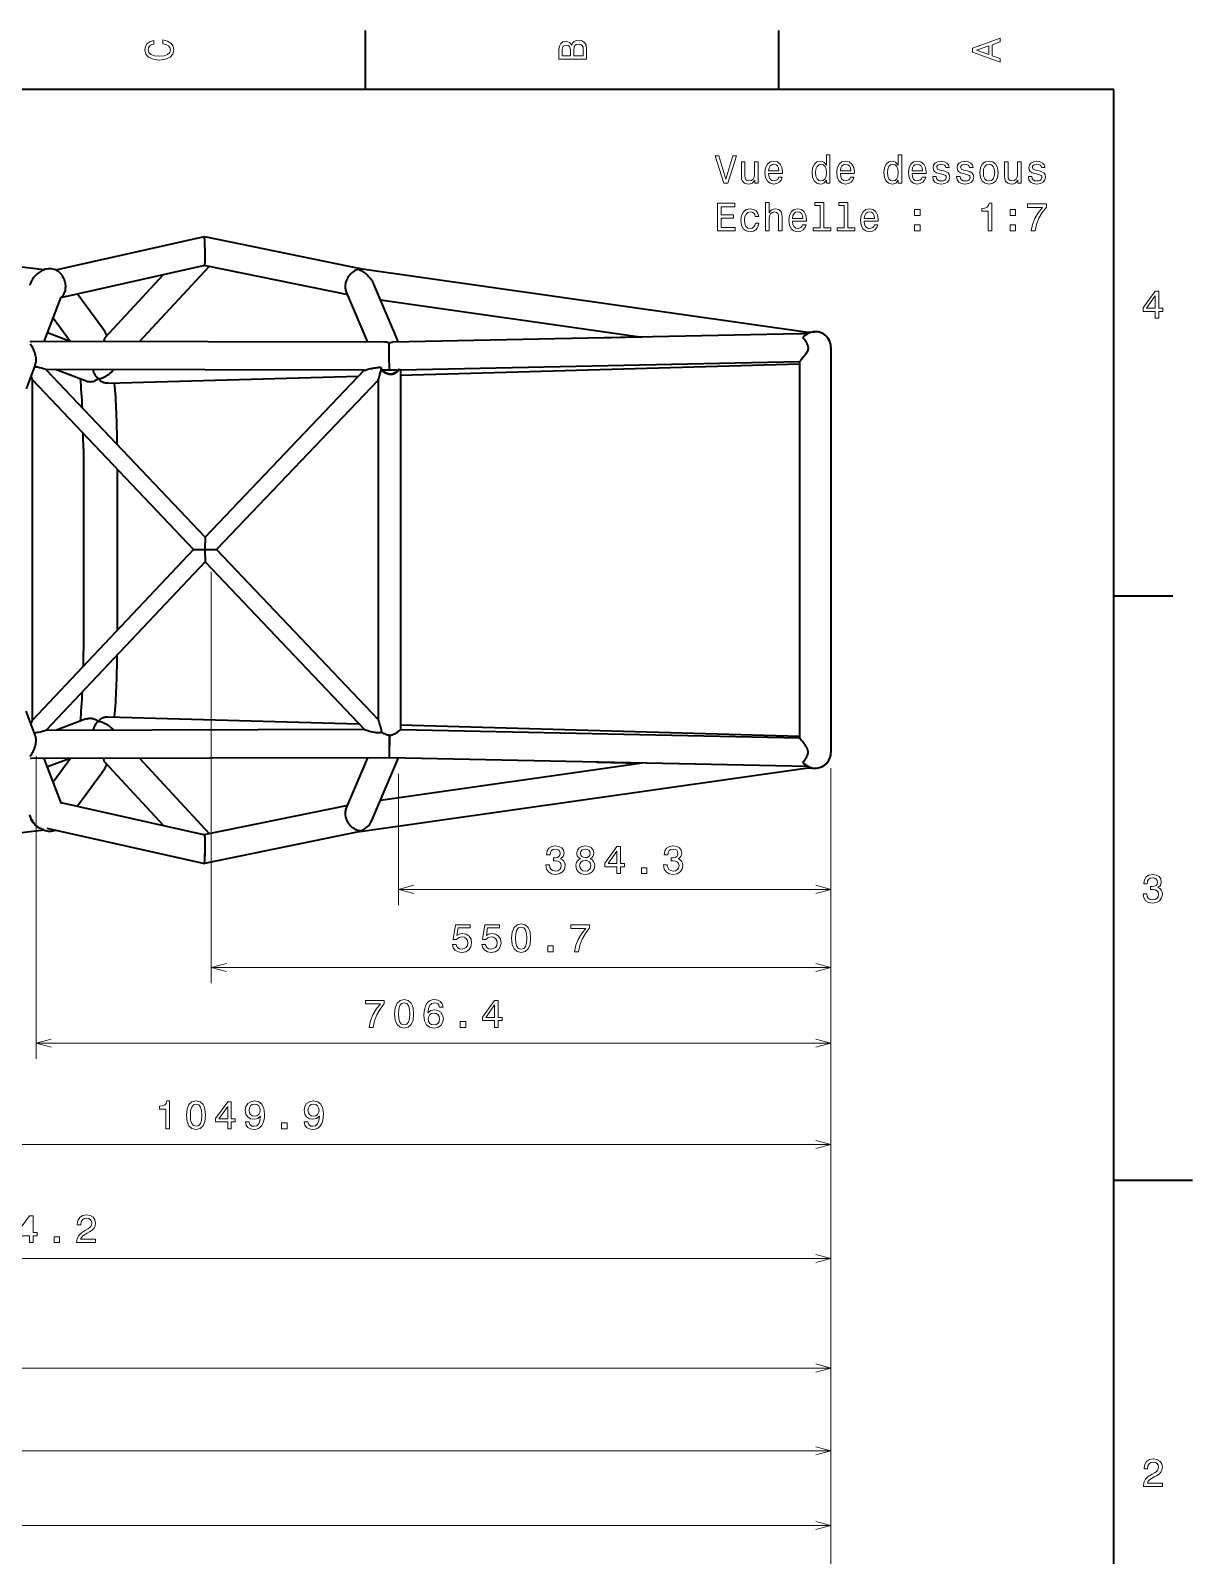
# Model space of a CAD drawing. Extents: x 0 to 420, y 0 to 297.
# Drawn here: x 272.5 to 420, y 100.8 to 294.5 of the extents above; entities that cross this region are included whole.
import ezdxf

# ---------------------------------------------------------------- set-up
doc = ezdxf.new("R2010")
doc.units = 0

msp = doc.modelspace()

# ---------------------------------------------------------------- linework, layer by layer
at = {"color": 7, "lineweight": 35, "ltscale": 0.1875}
for p, q in [((315, 287), (315, 294.5)), ((367.5, 287), (367.5, 294.5)), ((410, 222.7), (417.5, 222.7))]:
    msp.add_line(p, q, dxfattribs=at)
at = {"color": 7, "lineweight": 35}
for p, q in [((410, 287), (10, 287)), ((410, 10), (410, 287)), ((274.22, 264.12), (161.66, 277.44)), ((294.57, 268.35), (314.34, 264.28)), ((314.28, 264.29), (371.47, 256.13)), ((316.92, 260.31), (350.12, 255.57)), ((316.92, 260.31), (350.12, 255.57)), ((370.13, 255.98), (318.46, 254.92)), ((317.46, 254.91), (272.63, 255.02)), ((374.11, 254.24), (374.11, 202.81)), ((374.11, 254.24), (374.11, 202.81)), ((374.11, 254.24), (374.11, 202.81)), ((370.11, 252.41), (319.46, 251.36)), ((319.46, 250.74), (370.11, 252.18)), ((370.11, 252.41), (370.11, 204.63)), ((272.68, 250.17), (272.68, 206.88)), ((272.68, 250.17), (293.17, 228.58)), ((314.86, 251.34), (274.43, 251.44)), ((274.43, 251.44), (294.65, 230.13)), ((282.31, 249.69), (314.14, 250.59)), ((314.86, 251.34), (294.65, 230.13)), ((316.61, 250.07), (296.12, 228.58)), ((316.61, 250.07), (316.61, 206.98)), ((319.46, 251.36), (319.46, 205.68)), ((293.17, 228.58), (272.68, 206.88)), ((296.12, 228.58), (316.61, 206.98)), ((294.65, 227.02), (274.42, 205.6)), ((294.65, 227.02), (314.87, 205.7)), ((282.31, 207.35), (314.16, 206.45)), ((314.87, 205.7), (274.42, 205.6)), ((319.46, 206.3), (370.11, 204.86)), ((370.11, 204.63), (319.46, 205.68)), ((318, 202.14), (272.63, 202.02)), ((316.92, 196.74), (350.12, 201.47)), ((371.17, 201.04), (318.04, 202.13)), ((314.34, 192.76), (371.47, 200.91)), ((274.22, 192.92), (161.66, 179.6)), ((274.56, 193.21), (294.57, 188.69)), ((314.34, 192.76), (294.57, 188.69))]:
    msp.add_line(p, q, dxfattribs=at)
at = {"color": 7, "lineweight": 35, "ltscale": 0.473475}
msp.add_line((275.72, 264.09), (294.19, 268.26), dxfattribs=at)
at = {"color": 7, "lineweight": 35, "ltscale": 0.00962}
msp.add_line((294.19, 268.26), (294.57, 268.35), dxfattribs=at)
at = {"color": 7, "lineweight": 35, "ltscale": 2.44141e-05}
msp.add_line((294.57, 268.35), (294.57, 268.35), dxfattribs=at)
at = {"color": 7, "lineweight": 35, "ltscale": 0.458697}
msp.add_line((276.55, 260.62), (294.44, 264.66), dxfattribs=at)
at = {"color": 7, "lineweight": 35, "ltscale": 0.272533}
msp.add_line((281.96, 255.51), (289.37, 263.51), dxfattribs=at)
at = {"color": 7, "lineweight": 35, "ltscale": 0.326499}
msp.add_line((286.34, 254.98), (295.21, 264.57), dxfattribs=at)
at = {"color": 7, "lineweight": 35, "ltscale": 0.46023}
for p, q in [((294.72, 264.67), (312.76, 260.96)), ((312.76, 196.08), (294.72, 192.37))]:
    msp.add_line(p, q, dxfattribs=at)
at = {"color": 7, "lineweight": 35, "ltscale": 0.000558743}
msp.add_line((314.23, 264.27), (314.25, 264.26), dxfattribs=at)
msp.add_line((314.23, 264.27), (314.25, 264.26), dxfattribs=at)
at = {"color": 7, "lineweight": 35, "ltscale": 0.000450319}
msp.add_line((314.25, 264.26), (314.23, 264.27), dxfattribs=at)
at = {"color": 7, "lineweight": 35, "ltscale": 0.000585377}
msp.add_line((314.23, 264.27), (314.26, 264.27), dxfattribs=at)
at = {"color": 7, "lineweight": 35, "ltscale": 7.32144e-05}
msp.add_line((314.25, 264.26), (314.26, 264.27), dxfattribs=at)
at = {"color": 7, "lineweight": 35, "ltscale": 0.000112318}
msp.add_line((314.25, 264.26), (314.25, 264.26), dxfattribs=at)
at = {"color": 7, "lineweight": 35, "ltscale": 0.199911}
msp.add_line((319.21, 254.93), (316.07, 262.29), dxfattribs=at)
at = {"color": 7, "lineweight": 35, "ltscale": 0.150908}
msp.add_line((274.23, 255.01), (276.38, 260.65), dxfattribs=at)
at = {"color": 7, "lineweight": 35, "ltscale": 0.133693}
msp.add_line((278.47, 261.05), (281.63, 256.73), dxfattribs=at)
at = {"color": 7, "lineweight": 35, "ltscale": 0.178092}
msp.add_line((315.33, 254.91), (312.54, 261.47), dxfattribs=at)
at = {"color": 7, "lineweight": 35, "ltscale": 0.093375}
msp.add_line((275.38, 258.02), (277.58, 255.01), dxfattribs=at)
at = {"color": 7, "lineweight": 35, "ltscale": 0.077276}
msp.add_line((277.53, 255.01), (274.64, 256.09), dxfattribs=at)
at = {"color": 7, "lineweight": 35, "ltscale": 0.027073}
msp.add_line((370.96, 256.2), (372.04, 256.23), dxfattribs=at)
at = {"color": 7, "lineweight": 35, "ltscale": 0.042911}
msp.add_line((318.04, 253.12), (318.02, 254.84), dxfattribs=at)
msp.add_line((318.04, 253.12), (318.02, 254.84), dxfattribs=at)
at = {"color": 7, "lineweight": 35, "ltscale": 0.135933}
msp.add_line((344.43, 255.45), (349.86, 255.61), dxfattribs=at)
at = {"color": 7, "lineweight": 35, "ltscale": 0.000304414}
for p, q in [((374.11, 254.24), (374.11, 254.22)), ((374.11, 202.81), (374.11, 202.82))]:
    msp.add_line(p, q, dxfattribs=at)
at = {"color": 7, "lineweight": 35, "ltscale": 0.081463}
msp.add_line((273.09, 252.04), (271.93, 249), dxfattribs=at)
at = {"color": 7, "lineweight": 35, "ltscale": 0.044646}
msp.add_line((318.05, 251.34), (318.04, 253.12), dxfattribs=at)
msp.add_line((318.05, 251.34), (318.04, 253.12), dxfattribs=at)
at = {"color": 7, "lineweight": 35, "ltscale": 0.10409}
msp.add_line((279.55, 249.98), (275.65, 251.44), dxfattribs=at)
at = {"color": 7, "lineweight": 35, "ltscale": 0.00511}
msp.add_line((282.91, 251.27), (283.05, 251.42), dxfattribs=at)
at = {"color": 7, "lineweight": 35, "ltscale": 0.022043}
msp.add_line((318.05, 251.34), (317.17, 251.34), dxfattribs=at)
at = {"color": 7, "lineweight": 35, "ltscale": 0.026238}
msp.add_line((319.1, 251.36), (318.05, 251.34), dxfattribs=at)
at = {"color": 7, "lineweight": 35, "ltscale": 0.321429}
for p, q in [((279.21, 241.38), (279.21, 228.52)), ((279.21, 228.52), (279.21, 215.66))]:
    msp.add_line(p, q, dxfattribs=at)
at = {"color": 7, "lineweight": 35, "ltscale": 0.25636}
msp.add_line((283.49, 238.78), (283.49, 228.52), dxfattribs=at)
at = {"color": 7, "lineweight": 35, "ltscale": 0.036881}
msp.add_line((293.17, 228.58), (294.64, 228.58), dxfattribs=at)
at = {"color": 7, "lineweight": 35, "ltscale": 0.038872}
msp.add_line((294.65, 230.13), (294.64, 228.58), dxfattribs=at)
at = {"color": 7, "lineweight": 35, "ltscale": 0.036962}
msp.add_line((294.64, 228.58), (296.12, 228.58), dxfattribs=at)
at = {"color": 7, "lineweight": 35, "ltscale": 0.038967}
msp.add_line((294.64, 228.58), (294.65, 227.02), dxfattribs=at)
at = {"color": 7, "lineweight": 35, "ltscale": 0.254767}
msp.add_line((283.49, 228.52), (283.49, 218.33), dxfattribs=at)
at = {"color": 7, "lineweight": 13}
for p, q in [((295.44, 225.74), (295.44, 173.5)), ((273.2, 202.35), (273.2, 163.89)), ((374.11, 200.81), (374.11, 163.89)), ((374.11, 200.81), (374.11, 173.5)), ((374.11, 200.81), (374.11, 151.02)), ((374.11, 200.81), (374.11, 136.55)), ((374.11, 200.81), (374.11, 122.62)), ((374.11, 200.81), (374.11, 112.1)), ((374.11, 200.81), (374.11, 102.62)), ((374.11, 200.81), (374.11, 91.32)), ((374.11, 200.81), (374.11, 75.11)), ((374.11, 175.5), (295.44, 175.5)), ((374.11, 165.89), (273.2, 165.89)), ((374.11, 153.02), (224.13, 153.02)), ((374.11, 138.55), (166.37, 138.55)), ((374.11, 124.62), (145.49, 124.62)), ((374.11, 114.1), (129.25, 114.1)), ((374.11, 104.62), (98.78, 104.62))]:
    msp.add_line(p, q, dxfattribs=at)
at = {"color": 7, "lineweight": 35, "ltscale": 0.081465}
msp.add_line((273.09, 205), (271.93, 208.04), dxfattribs=at)
at = {"color": 7, "lineweight": 35, "ltscale": 0.104081}
msp.add_line((279.55, 207.06), (275.65, 205.6), dxfattribs=at)
at = {"color": 7, "lineweight": 35, "ltscale": 0.005106}
msp.add_line((283.05, 205.62), (282.91, 205.77), dxfattribs=at)
at = {"color": 7, "lineweight": 35, "ltscale": 0.000661876}
msp.add_line((317.04, 205.4), (317.05, 205.38), dxfattribs=at)
at = {"color": 7, "lineweight": 35, "ltscale": 2.1253e-05}
msp.add_line((273.09, 205), (273.09, 205), dxfattribs=at)
at = {"color": 7, "lineweight": 35, "ltscale": 0.06954}
msp.add_line((318.06, 204.99), (318, 202.21), dxfattribs=at)
at = {"color": 7, "lineweight": 35, "ltscale": 0.069577}
msp.add_line((318.03, 204.99), (318.04, 202.21), dxfattribs=at)
at = {"color": 7, "lineweight": 35, "ltscale": 0.000552398}
msp.add_line((318.04, 204.99), (318.06, 204.99), dxfattribs=at)
at = {"color": 7, "lineweight": 35, "ltscale": 0.150907}
msp.add_line((276.38, 196.39), (274.23, 202.03), dxfattribs=at)
at = {"color": 7, "lineweight": 35, "ltscale": 0.077285}
msp.add_line((277.53, 202.04), (274.64, 200.96), dxfattribs=at)
at = {"color": 7, "lineweight": 35, "ltscale": 0.093381}
msp.add_line((277.58, 202.04), (275.38, 199.02), dxfattribs=at)
at = {"color": 7, "lineweight": 35, "ltscale": 0.272532}
msp.add_line((289.37, 193.53), (281.96, 201.53), dxfattribs=at)
at = {"color": 7, "lineweight": 35, "ltscale": 0.326507}
msp.add_line((295.21, 192.47), (286.34, 202.06), dxfattribs=at)
at = {"color": 7, "lineweight": 35, "ltscale": 0.178105}
msp.add_line((312.54, 195.57), (315.33, 202.13), dxfattribs=at)
at = {"color": 7, "lineweight": 35, "ltscale": 0.215756}
msp.add_line((315.82, 194.17), (319.21, 202.11), dxfattribs=at)
at = {"color": 7, "lineweight": 35, "ltscale": 0.136971}
msp.add_line((344.39, 201.59), (349.86, 201.44), dxfattribs=at)
at = {"color": 7, "lineweight": 35, "ltscale": 0.133692}
msp.add_line((281.63, 200.31), (278.47, 195.99), dxfattribs=at)
at = {"color": 8, "lineweight": 13, "ltscale": 0.41723}
msp.add_line((319.21, 200.11), (319.21, 183.42), dxfattribs=at)
at = {"color": 7, "lineweight": 35, "ltscale": 0.027391}
msp.add_line((370.96, 200.84), (372.05, 200.81), dxfattribs=at)
at = {"color": 8, "lineweight": 13, "ltscale": 0.434616}
msp.add_line((374.11, 200.81), (374.11, 183.42), dxfattribs=at)
at = {"color": 7, "lineweight": 35, "ltscale": 0.463718}
msp.add_line((276.35, 196.47), (294.44, 192.38), dxfattribs=at)
at = {"color": 7, "lineweight": 35, "ltscale": 2.90017e-05}
msp.add_line((273.37, 193.36), (273.37, 193.36), dxfattribs=at)
at = {"color": 7, "lineweight": 35, "ltscale": 3.64079e-05}
msp.add_line((273.37, 193.36), (273.37, 193.36), dxfattribs=at)
at = {"color": 7, "lineweight": 35, "ltscale": 0.003909}
msp.add_line((314.23, 192.77), (314.39, 192.8), dxfattribs=at)
at = {"color": 8, "lineweight": 13}
msp.add_line((374.11, 185.42), (319.21, 185.42), dxfattribs=at)
at = {"color": 7, "lineweight": 35, "ltscale": 0.25}
msp.add_line((410, 148.5), (420, 148.5), dxfattribs=at)
at = {"color": 7, "lineweight": 13}
for points in [[(289.28, 292.82), (289.71, 292.72), (290.01, 292.55), (290.19, 292.32), (290.26, 292.05), (290.16, 291.72), (289.89, 291.46), (289.45, 291.29), (288.83, 291.23), (288.22, 291.29), (287.77, 291.46), (287.5, 291.71), (287.41, 292.05), (287.46, 292.29), (287.6, 292.49), (287.82, 292.66), (288.14, 292.77), (288.14, 293.25), (287.66, 293.09), (287.3, 292.83), (287.07, 292.47), (286.99, 292.05), (287.11, 291.51), (287.47, 291.1), (288.05, 290.84), (288.83, 290.75), (289.62, 290.84), (290.2, 291.1), (290.56, 291.51), (290.68, 292.05), (290.58, 292.51), (290.32, 292.89), (289.88, 293.16), (289.28, 293.3)], [(341.19, 292.63), (340.9, 292.98), (340.7, 293.07), (340.46, 293.1), (340.08, 293.04), (339.81, 292.84), (339.64, 292.52), (339.58, 292.08), (339.58, 290.84), (343.08, 290.84), (343.08, 292.15), (343.01, 292.62), (342.81, 292.97), (342.48, 293.19), (342.03, 293.26), (341.74, 293.22), (341.49, 293.09), (341.31, 292.9)], [(341.04, 291.98), (341.04, 291.3), (340, 291.3), (340, 292.03), (340.03, 292.3), (340.12, 292.49), (340.28, 292.61), (340.51, 292.65), (340.74, 292.6), (340.9, 292.48), (341.01, 292.27)], [(342.66, 292.1), (342.66, 291.3), (341.46, 291.3), (341.46, 292.05), (341.49, 292.37), (341.6, 292.6), (341.78, 292.73), (342.04, 292.78), (342.32, 292.73), (342.51, 292.61), (342.63, 292.39)], [(395.58, 290.47), (395.58, 290.93), (394.55, 291.3), (394.55, 292.7), (395.58, 293.06), (395.58, 293.54), (392.08, 292.26), (392.08, 291.74)], [(394.13, 291.46), (392.58, 292), (394.13, 292.54)], [(361.65, 278.6), (360.77, 275.62), (359.87, 278.6), (359.39, 278.6), (360.52, 275.09), (361.02, 275.09), (362.13, 278.6)], [(364.85, 277.8), (364.41, 277.8), (364.41, 276.24), (364.36, 275.87), (364.21, 275.61), (363.98, 275.45), (363.69, 275.4), (363.45, 275.44), (363.3, 275.56), (363.21, 275.77), (363.19, 276.06), (363.19, 277.8), (362.75, 277.8), (362.75, 276.02), (362.76, 275.66), (362.86, 275.37), (363.15, 275.09), (363.62, 275), (363.87, 275.03), (364.09, 275.12), (364.28, 275.28), (364.43, 275.51), (364.43, 275.09), (364.85, 275.09)], [(366.19, 276.32), (367.96, 276.32), (367.97, 276.53), (367.89, 277.11), (367.67, 277.54), (367.31, 277.8), (366.84, 277.9), (366.38, 277.8), (366.03, 277.51), (365.8, 277.05), (365.72, 276.45), (365.8, 275.83), (366.03, 275.38), (366.37, 275.09), (366.83, 275), (367.22, 275.06), (367.54, 275.23), (367.78, 275.51), (367.92, 275.87), (367.48, 275.87), (367.39, 275.67), (367.26, 275.52), (366.88, 275.4), (366.6, 275.45), (366.38, 275.63), (366.24, 275.91), (366.19, 276.3)], [(366.19, 276.69), (366.24, 277.04), (366.38, 277.3), (366.59, 277.45), (366.86, 277.51), (367.13, 277.45), (367.33, 277.3), (367.46, 277.04), (367.5, 276.69)], [(373.54, 275.51), (373.54, 275.09), (373.98, 275.09), (373.98, 278.71), (373.54, 278.71), (373.54, 277.39), (373.2, 277.77), (373, 277.86), (372.76, 277.9), (372.33, 277.8), (372, 277.51), (371.78, 277.06), (371.71, 276.45), (371.78, 275.84), (372, 275.38), (372.33, 275.09), (372.76, 275), (373, 275.03), (373.21, 275.12)], [(372.83, 277.5), (373.13, 277.43), (373.35, 277.23), (373.48, 276.9), (373.53, 276.45), (373.48, 275.99), (373.35, 275.66), (373.13, 275.46), (372.83, 275.4), (372.56, 275.46), (372.35, 275.66), (372.2, 276), (372.16, 276.45), (372.2, 276.9), (372.35, 277.23), (372.56, 277.43)], [(375.3, 276.32), (377.07, 276.32), (377.08, 276.53), (377, 277.11), (376.77, 277.54), (376.42, 277.8), (375.95, 277.9), (375.49, 277.8), (375.14, 277.51), (374.91, 277.05), (374.83, 276.45), (374.91, 275.83), (375.13, 275.38), (375.48, 275.09), (375.94, 275), (376.33, 275.06), (376.65, 275.23), (376.89, 275.51), (377.03, 275.87), (376.59, 275.87), (376.5, 275.67), (376.36, 275.52), (375.99, 275.4), (375.7, 275.45), (375.49, 275.63), (375.35, 275.91), (375.3, 276.3)], [(375.3, 276.69), (375.35, 277.04), (375.49, 277.3), (375.69, 277.45), (375.97, 277.51), (376.23, 277.45), (376.44, 277.3), (376.57, 277.04), (376.61, 276.69)], [(382.64, 275.51), (382.64, 275.09), (383.09, 275.09), (383.09, 278.71), (382.65, 278.71), (382.65, 277.39), (382.31, 277.77), (382.1, 277.86), (381.87, 277.9), (381.44, 277.8), (381.11, 277.51), (380.89, 277.06), (380.81, 276.45), (380.89, 275.84), (381.11, 275.38), (381.44, 275.09), (381.87, 275), (382.1, 275.03), (382.32, 275.12)], [(381.94, 277.5), (382.24, 277.43), (382.46, 277.23), (382.59, 276.9), (382.64, 276.45), (382.59, 275.99), (382.46, 275.66), (382.24, 275.46), (381.94, 275.4), (381.67, 275.46), (381.45, 275.66), (381.31, 276), (381.27, 276.45), (381.31, 276.9), (381.45, 277.23), (381.67, 277.43)], [(384.4, 276.32), (386.18, 276.32), (386.18, 276.53), (386.1, 277.11), (385.88, 277.54), (385.53, 277.8), (385.06, 277.9), (384.6, 277.8), (384.25, 277.51), (384.02, 277.05), (383.94, 276.45), (384.02, 275.83), (384.24, 275.38), (384.59, 275.09), (385.04, 275), (385.44, 275.06), (385.76, 275.23), (386, 275.51), (386.13, 275.87), (385.69, 275.87), (385.6, 275.67), (385.47, 275.52), (385.1, 275.4), (384.81, 275.45), (384.6, 275.63), (384.45, 275.91), (384.4, 276.3)], [(384.4, 276.69), (384.46, 277.04), (384.6, 277.3), (384.8, 277.45), (385.07, 277.51), (385.34, 277.45), (385.55, 277.3), (385.67, 277.04), (385.72, 276.69)], [(388.38, 276.67), (387.95, 276.77), (387.63, 276.89), (387.53, 277.13), (387.56, 277.29), (387.66, 277.41), (387.83, 277.49), (388.08, 277.52), (388.32, 277.49), (388.5, 277.4), (388.63, 277.26), (388.68, 277.08), (389.11, 277.08), (389.11, 277.09), (389.03, 277.42), (388.83, 277.67), (388.5, 277.84), (388.08, 277.9), (387.65, 277.84), (387.34, 277.67), (387.14, 277.42), (387.08, 277.11), (387.13, 276.81), (387.27, 276.6), (387.5, 276.44), (387.84, 276.34), (388.33, 276.22), (388.64, 276.09), (388.72, 275.99), (388.75, 275.84), (388.7, 275.65), (388.58, 275.51), (388.38, 275.42), (388.12, 275.39), (387.84, 275.42), (387.64, 275.53), (387.51, 275.7), (387.45, 275.94), (387.02, 275.94), (387.09, 275.53), (387.3, 275.24), (387.63, 275.06), (388.08, 275), (388.55, 275.06), (388.9, 275.24), (389.11, 275.52), (389.19, 275.89), (389.13, 276.21), (388.98, 276.42), (388.72, 276.57)], [(391.41, 276.67), (390.99, 276.77), (390.67, 276.89), (390.56, 277.13), (390.59, 277.29), (390.7, 277.41), (390.87, 277.49), (391.12, 277.52), (391.35, 277.49), (391.54, 277.4), (391.66, 277.26), (391.71, 277.08), (392.15, 277.08), (392.15, 277.09), (392.07, 277.42), (391.86, 277.67), (391.54, 277.84), (391.12, 277.9), (390.69, 277.84), (390.38, 277.67), (390.18, 277.42), (390.12, 277.11), (390.16, 276.81), (390.3, 276.6), (390.54, 276.44), (390.87, 276.34), (391.37, 276.22), (391.67, 276.09), (391.75, 275.99), (391.78, 275.84), (391.74, 275.65), (391.62, 275.51), (391.42, 275.42), (391.16, 275.39), (390.88, 275.42), (390.68, 275.53), (390.54, 275.7), (390.49, 275.94), (390.06, 275.94), (390.13, 275.53), (390.33, 275.24), (390.66, 275.06), (391.12, 275), (391.59, 275.06), (391.94, 275.24), (392.15, 275.52), (392.23, 275.89), (392.17, 276.21), (392.01, 276.42), (391.76, 276.57)], [(392.99, 276.44), (393.07, 275.83), (393.31, 275.38), (393.67, 275.09), (394.17, 275), (394.66, 275.09), (395.02, 275.37), (395.26, 275.82), (395.34, 276.44), (395.26, 277.06), (395.02, 277.52), (394.66, 277.8), (394.17, 277.9), (393.67, 277.8), (393.31, 277.51), (393.07, 277.06)], [(393.45, 276.45), (393.49, 276.9), (393.63, 277.23), (393.86, 277.43), (394.17, 277.5), (394.47, 277.43), (394.7, 277.24), (394.84, 276.9), (394.89, 276.45), (394.84, 275.99), (394.7, 275.66), (394.47, 275.46), (394.17, 275.39), (393.86, 275.46), (393.63, 275.66), (393.49, 275.99)], [(398.25, 277.8), (397.8, 277.8), (397.8, 276.24), (397.75, 275.87), (397.61, 275.61), (397.38, 275.45), (397.08, 275.4), (396.85, 275.44), (396.69, 275.56), (396.61, 275.77), (396.59, 276.06), (396.59, 277.8), (396.14, 277.8), (396.14, 276.02), (396.16, 275.66), (396.26, 275.37), (396.55, 275.09), (397.02, 275), (397.27, 275.03), (397.49, 275.12), (397.67, 275.28), (397.82, 275.51), (397.82, 275.09), (398.25, 275.09)], [(400.52, 276.67), (400.09, 276.77), (399.78, 276.89), (399.67, 277.13), (399.7, 277.29), (399.81, 277.41), (399.98, 277.49), (400.22, 277.52), (400.46, 277.49), (400.65, 277.4), (400.77, 277.26), (400.82, 277.08), (401.25, 277.08), (401.25, 277.09), (401.18, 277.42), (400.97, 277.67), (400.65, 277.84), (400.22, 277.9), (399.8, 277.84), (399.48, 277.67), (399.29, 277.42), (399.23, 277.11), (399.27, 276.81), (399.41, 276.6), (399.64, 276.44), (399.98, 276.34), (400.48, 276.22), (400.78, 276.09), (400.86, 275.99), (400.89, 275.84), (400.84, 275.65), (400.72, 275.51), (400.53, 275.42), (400.26, 275.39), (399.99, 275.42), (399.79, 275.53), (399.65, 275.7), (399.59, 275.94), (399.17, 275.94), (399.24, 275.53), (399.44, 275.24), (399.77, 275.06), (400.22, 275), (400.7, 275.06), (401.05, 275.24), (401.26, 275.52), (401.33, 275.89), (401.28, 276.21), (401.12, 276.42), (400.86, 276.57)], [(359.71, 269.05), (361.93, 269.05), (361.93, 269.47), (360.18, 269.47), (360.18, 270.65), (361.74, 270.65), (361.74, 271.07), (360.18, 271.07), (360.18, 272.12), (361.89, 272.12), (361.89, 272.55), (359.71, 272.55)], [(364.49, 270.86), (364.93, 270.86), (364.84, 271.26), (364.62, 271.58), (364.28, 271.77), (363.84, 271.85), (363.36, 271.75), (362.99, 271.47), (362.76, 271.01), (362.68, 270.39), (362.75, 269.78), (362.98, 269.33), (363.34, 269.05), (363.83, 268.95), (364.26, 269.03), (364.6, 269.24), (364.83, 269.57), (364.93, 270.01), (364.51, 270.01), (364.43, 269.73), (364.29, 269.52), (364.09, 269.39), (363.84, 269.35), (363.54, 269.41), (363.31, 269.62), (363.18, 269.94), (363.13, 270.41), (363.18, 270.86), (363.32, 271.19), (363.55, 271.39), (363.84, 271.46), (364.1, 271.42), (364.3, 271.3), (364.43, 271.11)], [(365.8, 269.05), (366.24, 269.05), (366.24, 270.61), (366.29, 270.97), (366.43, 271.23), (366.66, 271.39), (366.96, 271.45), (367.21, 271.4), (367.36, 271.27), (367.43, 271.04), (367.46, 270.74), (367.46, 269.05), (367.9, 269.05), (367.9, 270.83), (367.88, 271.18), (367.79, 271.48), (367.49, 271.75), (367.03, 271.85), (366.78, 271.81), (366.56, 271.72), (366.38, 271.57), (366.24, 271.36), (366.24, 272.67), (365.8, 272.67)], [(369.22, 270.27), (371, 270.27), (371, 270.48), (370.92, 271.06), (370.7, 271.49), (370.35, 271.75), (369.88, 271.85), (369.42, 271.75), (369.07, 271.47), (368.84, 271.01), (368.76, 270.4), (368.84, 269.78), (369.06, 269.33), (369.41, 269.05), (369.86, 268.95), (370.26, 269.02), (370.58, 269.19), (370.82, 269.46), (370.95, 269.82), (370.51, 269.82), (370.42, 269.62), (370.29, 269.47), (369.92, 269.35), (369.63, 269.4), (369.42, 269.58), (369.27, 269.87), (369.22, 270.26)], [(369.22, 270.64), (369.28, 270.99), (369.42, 271.25), (369.62, 271.41), (369.89, 271.46), (370.16, 271.41), (370.37, 271.25), (370.49, 270.99), (370.54, 270.64)], [(372.75, 272.29), (372.75, 269.42), (371.84, 269.42), (371.84, 269.05), (374.11, 269.05), (374.11, 269.42), (373.2, 269.42), (373.2, 272.67), (372.06, 272.67), (372.06, 272.29)], [(375.79, 272.29), (375.79, 269.42), (374.88, 269.42), (374.88, 269.05), (377.14, 269.05), (377.14, 269.42), (376.23, 269.42), (376.23, 272.67), (375.09, 272.67), (375.09, 272.29)], [(378.33, 270.27), (380.11, 270.27), (380.11, 270.48), (380.03, 271.06), (379.81, 271.49), (379.46, 271.75), (378.99, 271.85), (378.53, 271.75), (378.18, 271.47), (377.95, 271.01), (377.87, 270.4), (377.94, 269.78), (378.17, 269.33), (378.52, 269.05), (378.97, 268.95), (379.37, 269.02), (379.69, 269.19), (379.93, 269.46), (380.06, 269.82), (379.62, 269.82), (379.53, 269.62), (379.4, 269.47), (379.03, 269.35), (378.74, 269.4), (378.52, 269.58), (378.38, 269.87), (378.33, 270.26)], [(378.33, 270.64), (378.39, 270.99), (378.52, 271.25), (378.73, 271.41), (379, 271.46), (379.27, 271.41), (379.48, 271.25), (379.6, 270.99), (379.65, 270.64)], [(384.71, 271), (385.41, 271), (385.41, 271.75), (384.71, 271.75)], [(394.08, 269.05), (394.54, 269.05), (394.54, 272.57), (394.19, 272.57), (394.1, 272.26), (393.92, 272.06), (393.64, 271.94), (393.26, 271.9), (393.26, 271.54), (394.08, 271.54)], [(396.86, 271), (397.55, 271), (397.55, 271.75), (396.86, 271.75)], [(399.54, 269.05), (400.05, 269.05), (400.21, 269.88), (400.51, 270.65), (400.92, 271.38), (401.46, 272.05), (401.46, 272.47), (399.06, 272.47), (399.06, 272.01), (400.98, 272.01), (400.42, 271.33), (400, 270.62), (399.71, 269.86)], [(384.71, 269.05), (385.41, 269.05), (385.41, 269.8), (384.71, 269.8)], [(396.86, 269.05), (397.55, 269.05), (397.55, 269.8), (396.86, 269.8)], [(415.28, 257.97), (415.73, 257.97), (415.73, 258.83), (416.23, 258.83), (416.23, 259.24), (415.73, 259.24), (415.73, 261.39), (415.27, 261.39), (413.74, 259.28), (413.74, 258.83), (415.28, 258.83)], [(414.16, 259.24), (415.28, 260.81), (415.28, 259.24)], [(413.73, 184.87), (413.73, 184.83), (413.81, 184.35), (414.05, 183.98), (414.42, 183.75), (414.91, 183.67), (415.44, 183.75), (415.83, 183.97), (416.08, 184.33), (416.18, 184.78), (416.13, 185.08), (416.02, 185.32), (415.84, 185.51), (415.6, 185.64), (415.93, 185.92), (416.04, 186.35), (415.97, 186.74), (415.75, 187.04), (415.4, 187.23), (414.91, 187.29), (414.46, 187.21), (414.11, 186.99), (413.89, 186.64), (413.81, 186.17), (413.81, 186.13), (414.26, 186.13), (414.3, 186.45), (414.43, 186.69), (414.64, 186.83), (414.94, 186.88), (415.2, 186.84), (415.39, 186.73), (415.51, 186.56), (415.55, 186.33), (415.51, 186.08), (415.39, 185.92), (415.18, 185.81), (414.89, 185.78), (414.69, 185.79), (414.69, 185.39), (414.94, 185.4), (415.26, 185.36), (415.49, 185.23), (415.64, 185.04), (415.69, 184.78), (415.63, 184.49), (415.48, 184.27), (415.25, 184.13), (414.94, 184.09), (414.63, 184.14), (414.39, 184.29), (414.25, 184.53), (414.19, 184.87)], [(326.05, 178.41), (326.16, 178), (326.41, 177.68), (326.77, 177.47), (327.24, 177.4), (327.75, 177.49), (328.14, 177.74), (328.4, 178.13), (328.49, 178.63), (328.41, 179.1), (328.16, 179.47), (327.79, 179.71), (327.3, 179.79), (326.92, 179.73), (326.63, 179.57), (326.77, 180.51), (328.3, 180.51), (328.3, 180.92), (326.43, 180.92), (326.15, 179.07), (326.56, 179.07), (326.85, 179.3), (327.22, 179.39), (327.54, 179.34), (327.79, 179.17), (327.95, 178.93), (328, 178.61), (327.95, 178.29), (327.79, 178.04), (327.54, 177.89), (327.22, 177.83), (326.95, 177.87), (326.75, 177.98), (326.6, 178.16), (326.52, 178.41)], [(329.79, 178.41), (329.9, 178), (330.15, 177.68), (330.51, 177.47), (330.97, 177.4), (331.48, 177.49), (331.88, 177.74), (332.13, 178.13), (332.23, 178.63), (332.14, 179.1), (331.9, 179.47), (331.52, 179.71), (331.03, 179.79), (330.65, 179.73), (330.36, 179.57), (330.5, 180.51), (332.04, 180.51), (332.04, 180.92), (330.17, 180.92), (329.89, 179.07), (330.29, 179.07), (330.58, 179.3), (330.96, 179.39), (331.28, 179.34), (331.53, 179.17), (331.68, 178.93), (331.74, 178.61), (331.68, 178.29), (331.52, 178.04), (331.28, 177.89), (330.96, 177.83), (330.69, 177.87), (330.48, 177.98), (330.33, 178.16), (330.26, 178.41)], [(333.56, 179.21), (333.63, 178.42), (333.87, 177.85), (334.25, 177.51), (334.77, 177.4), (335.29, 177.51), (335.67, 177.85), (335.9, 178.42), (335.98, 179.21), (335.9, 180), (335.81, 180.31), (335.67, 180.57), (335.29, 180.91), (334.77, 181.02), (334.25, 180.91), (333.87, 180.56), (333.63, 180)], [(334.04, 179.21), (334.08, 179.82), (334.21, 180.26), (334.44, 180.52), (334.77, 180.61), (335.11, 180.52), (335.33, 180.26), (335.46, 179.82), (335.5, 179.21), (335.46, 178.59), (335.33, 178.15), (335.11, 177.9), (334.77, 177.81), (334.44, 177.9), (334.21, 178.15), (334.08, 178.59)], [(341.55, 177.5), (342.05, 177.5), (342.22, 178.33), (342.51, 179.11), (342.93, 179.83), (343.47, 180.51), (343.47, 180.92), (341.07, 180.92), (341.07, 180.46), (342.98, 180.46), (342.43, 179.78), (342.01, 179.07), (341.72, 178.32)], [(338.16, 177.5), (338.86, 177.5), (338.86, 178.25), (338.16, 178.25)], [(315.48, 167.89), (315.99, 167.89), (316.16, 168.73), (316.45, 169.5), (316.86, 170.22), (317.4, 170.9), (317.4, 171.32), (315, 171.32), (315, 170.86), (316.92, 170.86), (316.37, 170.18), (315.95, 169.47), (315.65, 168.71)], [(318.7, 169.6), (318.78, 168.81), (319.02, 168.25), (319.4, 167.9), (319.92, 167.79), (320.44, 167.9), (320.82, 168.25), (321.05, 168.81), (321.13, 169.6), (321.05, 170.39), (320.95, 170.7), (320.82, 170.96), (320.44, 171.3), (319.92, 171.42), (319.4, 171.3), (319.02, 170.95), (318.78, 170.39)], [(319.19, 169.6), (319.23, 170.21), (319.36, 170.65), (319.58, 170.91), (319.92, 171), (320.25, 170.91), (320.48, 170.65), (320.61, 170.21), (320.65, 169.6), (320.61, 168.99), (320.48, 168.55), (320.25, 168.29), (319.92, 168.21), (319.58, 168.29), (319.36, 168.55), (319.23, 168.99)], [(324.87, 170.45), (324.77, 170.86), (324.55, 171.16), (324.21, 171.35), (323.76, 171.42), (323.46, 171.38), (323.21, 171.29), (322.98, 171.13), (322.79, 170.91), (322.64, 170.63), (322.53, 170.29), (322.46, 169.9), (322.44, 169.45), (322.52, 168.73), (322.76, 168.21), (323.16, 167.9), (323.71, 167.79), (324.2, 167.88), (324.57, 168.12), (324.81, 168.49), (324.9, 168.97), (324.81, 169.45), (324.58, 169.82), (324.22, 170.05), (323.78, 170.13), (323.3, 170.03), (322.94, 169.74), (323.02, 170.29), (323.18, 170.69), (323.42, 170.93), (323.77, 171.01), (324.02, 170.97), (324.21, 170.86), (324.34, 170.69), (324.4, 170.45)], [(331.41, 167.89), (331.86, 167.89), (331.86, 168.76), (332.36, 168.76), (332.36, 169.16), (331.86, 169.16), (331.86, 171.32), (331.4, 171.32), (329.87, 169.2), (329.87, 168.76), (331.41, 168.76)], [(330.29, 169.16), (331.41, 170.73), (331.41, 169.16)], [(324.41, 168.96), (324.35, 168.65), (324.21, 168.4), (323.98, 168.24), (323.7, 168.19), (323.4, 168.24), (323.18, 168.4), (323.03, 168.64), (322.99, 168.96), (323.04, 169.27), (323.18, 169.51), (323.41, 169.66), (323.72, 169.71), (323.99, 169.66), (324.21, 169.51), (324.35, 169.28)], [(327.04, 167.89), (327.74, 167.89), (327.74, 168.65), (327.04, 168.65)], [(289.69, 155.02), (290.15, 155.02), (290.15, 158.54), (289.8, 158.54), (289.71, 158.23), (289.53, 158.03), (289.25, 157.91), (288.87, 157.86), (288.87, 157.51), (289.69, 157.51)], [(292.3, 156.73), (292.37, 155.93), (292.61, 155.37), (292.99, 155.03), (293.51, 154.91), (294.03, 155.03), (294.41, 155.37), (294.64, 155.93), (294.72, 156.73), (294.64, 157.51), (294.55, 157.82), (294.41, 158.08), (294.03, 158.42), (293.51, 158.54), (292.99, 158.42), (292.61, 158.08), (292.37, 157.51)], [(292.78, 156.73), (292.82, 157.34), (292.95, 157.77), (293.18, 158.03), (293.51, 158.12), (293.85, 158.03), (294.07, 157.77), (294.2, 157.34), (294.24, 156.73), (294.2, 156.11), (294.07, 155.67), (293.85, 155.41), (293.51, 155.33), (293.18, 155.41), (292.95, 155.67), (292.82, 156.11)], [(297.53, 155.02), (297.98, 155.02), (297.98, 155.88), (298.48, 155.88), (298.48, 156.29), (297.98, 156.29), (297.98, 158.44), (297.52, 158.44), (295.99, 156.33), (295.99, 155.88), (297.53, 155.88)], [(296.41, 156.29), (297.53, 157.85), (297.53, 156.29)], [(299.78, 155.88), (299.85, 155.48), (300.07, 155.18), (300.41, 154.99), (300.87, 154.91), (301.16, 154.95), (301.43, 155.04), (301.66, 155.2), (301.85, 155.42), (302, 155.7), (302.11, 156.04), (302.18, 156.43), (302.2, 156.89), (302.12, 157.6), (301.87, 158.12), (301.48, 158.43), (300.94, 158.54), (300.44, 158.45), (300.07, 158.21), (299.83, 157.83), (299.75, 157.37), (299.83, 156.88), (300.06, 156.51), (300.42, 156.28), (300.87, 156.21), (301.34, 156.3), (301.7, 156.59), (301.62, 156.03), (301.46, 155.64), (301.21, 155.4), (300.87, 155.32), (300.61, 155.36), (300.42, 155.47), (300.29, 155.65), (300.24, 155.88)], [(300.23, 157.37), (300.29, 157.68), (300.43, 157.93), (300.65, 158.09), (300.94, 158.14), (301.23, 158.09), (301.46, 157.93), (301.6, 157.69), (301.66, 157.38), (301.6, 157.06), (301.46, 156.82), (301.23, 156.67), (300.92, 156.62), (300.64, 156.67), (300.43, 156.82), (300.29, 157.05)], [(307.25, 155.88), (307.32, 155.48), (307.54, 155.18), (307.88, 154.99), (308.34, 154.91), (308.63, 154.95), (308.9, 155.04), (309.13, 155.2), (309.32, 155.42), (309.47, 155.7), (309.58, 156.04), (309.65, 156.43), (309.67, 156.89), (309.59, 157.6), (309.34, 158.12), (308.95, 158.43), (308.41, 158.54), (307.91, 158.45), (307.54, 158.21), (307.3, 157.83), (307.22, 157.37), (307.3, 156.88), (307.54, 156.51), (307.89, 156.28), (308.34, 156.21), (308.81, 156.3), (309.17, 156.59), (309.09, 156.03), (308.93, 155.64), (308.68, 155.4), (308.34, 155.32), (308.08, 155.36), (307.89, 155.47), (307.76, 155.65), (307.71, 155.88)], [(307.71, 157.37), (307.76, 157.68), (307.9, 157.93), (308.12, 158.09), (308.41, 158.14), (308.71, 158.09), (308.93, 157.93), (309.07, 157.69), (309.13, 157.38), (309.07, 157.06), (308.93, 156.82), (308.7, 156.67), (308.39, 156.62), (308.12, 156.67), (307.9, 156.82), (307.76, 157.05)], [(304.37, 155.02), (305.07, 155.02), (305.07, 155.77), (304.37, 155.77)], [(272.38, 140.55), (272.84, 140.55), (272.84, 141.41), (273.34, 141.41), (273.34, 141.82), (272.84, 141.82), (272.84, 143.97), (272.38, 143.97), (270.85, 141.86), (270.85, 141.41), (272.38, 141.41)], [(278.35, 140.55), (280.75, 140.55), (280.75, 140.98), (278.85, 140.98), (278.96, 141.22), (279.14, 141.41), (279.7, 141.77), (280, 141.92), (280.33, 142.14), (280.57, 142.39), (280.7, 142.69), (280.75, 143.03), (280.67, 143.45), (280.43, 143.78), (280.07, 144), (279.6, 144.07), (279.11, 143.99), (278.75, 143.75), (278.51, 143.37), (278.43, 142.87), (278.43, 142.8), (278.89, 142.8), (278.89, 142.84), (278.93, 143.18), (279.07, 143.44), (279.29, 143.6), (279.57, 143.65), (279.87, 143.6), (280.08, 143.48), (280.22, 143.28), (280.27, 143.03), (280.24, 142.8), (280.14, 142.6), (279.98, 142.43), (279.76, 142.28), (279.46, 142.12), (278.97, 141.81), (278.62, 141.47), (278.41, 141.07), (278.35, 140.56)], [(275.49, 140.55), (276.19, 140.55), (276.19, 141.3), (275.49, 141.3)], [(413.77, 109.57), (416.18, 109.57), (416.18, 110), (414.27, 110), (414.38, 110.24), (414.56, 110.43), (415.12, 110.79), (415.42, 110.94), (415.75, 111.16), (415.99, 111.41), (416.12, 111.71), (416.18, 112.05), (416.09, 112.47), (415.85, 112.8), (415.49, 113.02), (415.02, 113.09), (414.54, 113.01), (414.17, 112.77), (413.93, 112.39), (413.85, 111.89), (413.85, 111.82), (414.31, 111.82), (414.31, 111.86), (414.35, 112.2), (414.49, 112.46), (414.71, 112.62), (414.99, 112.67), (415.29, 112.62), (415.5, 112.5), (415.65, 112.3), (415.7, 112.05), (415.66, 111.82), (415.56, 111.62), (415.4, 111.45), (415.18, 111.3), (414.88, 111.14), (414.39, 110.83), (414.04, 110.49), (413.84, 110.09), (413.77, 109.58)]]:
    msp.add_lwpolyline(points, close=True, dxfattribs=at)
at = {"color": 7, "lineweight": 35}
for points in [[(274.22, 264.12), (274.23, 264.12), (274.23, 264.12), (274.23, 264.12), (274.23, 264.11), (274.23, 264.11), (274.23, 264.11), (274.21, 264.1), (274.18, 264.08), (274.1, 264.05), (274.01, 264.01), (273.85, 263.93), (273.73, 263.86), (273.6, 263.78), (273.47, 263.7), (273.34, 263.59), (273.21, 263.48), (273.08, 263.36), (273.02, 263.29), (272.96, 263.23), (272.89, 263.13), (272.81, 263.04), (272.74, 262.93), (272.69, 262.85), (272.65, 262.77)], [(275.72, 264.09), (275.72, 264.09), (275.72, 264.09), (275.72, 264.09), (275.72, 264.09), (275.72, 264.09), (275.77, 264.06), (275.87, 264), (275.94, 263.96), (276.03, 263.89), (276.12, 263.81), (276.21, 263.72), (276.27, 263.66), (276.32, 263.6), (276.39, 263.52), (276.46, 263.42), (276.53, 263.33), (276.61, 263.19), (276.68, 263.04), (276.75, 262.89), (276.78, 262.81), (276.81, 262.72), (276.85, 262.57), (276.88, 262.42), (276.9, 262.27), (276.92, 262.11), (276.92, 261.96), (276.91, 261.8), (276.89, 261.64), (276.87, 261.49), (276.83, 261.35), (276.79, 261.22), (276.74, 261.1), (276.69, 260.99), (276.64, 260.88), (276.58, 260.78), (276.54, 260.7), (276.53, 260.66), (276.52, 260.65), (276.52, 260.63), (276.52, 260.62), (276.52, 260.62), (276.53, 260.61), (276.55, 260.62)], [(314.14, 264.17), (314.25, 264.12), (314.39, 264.04), (314.45, 264.01), (314.6, 263.92), (314.76, 263.82), (314.91, 263.71), (315.05, 263.59), (315.16, 263.5), (315.26, 263.41), (315.4, 263.27), (315.53, 263.13), (315.6, 263.05), (315.67, 262.96), (315.73, 262.89), (315.78, 262.81), (315.86, 262.69), (315.94, 262.56), (316, 262.43), (316.07, 262.29)], [(272.65, 262.77), (272.56, 262.6), (272.48, 262.43), (272.39, 262.21), (272.38, 262.18)], [(281.63, 256.73), (281.71, 256.61), (281.79, 256.49), (281.88, 256.33), (281.96, 256.18), (282.03, 256.02), (282.1, 255.86), (282.15, 255.72)], [(272.47, 254.97), (272.5, 254.99), (272.52, 255), (272.54, 255), (272.58, 255.01), (272.63, 255.02)], [(273.14, 253.23), (273.12, 253.32), (273.1, 253.42), (273.07, 253.51), (273.04, 253.61), (272.97, 253.79), (272.92, 253.9), (272.87, 254.01), (272.8, 254.15), (272.73, 254.28), (272.63, 254.45), (272.54, 254.61), (272.5, 254.69), (272.49, 254.72)], [(281.96, 255.51), (281.95, 255.49), (281.93, 255.46), (281.91, 255.43), (281.89, 255.38), (281.86, 255.3), (281.82, 255.2), (281.75, 255)], [(318, 254.83), (318.07, 254.85), (318.19, 254.88), (318.3, 254.9), (318.38, 254.91), (318.46, 254.92)], [(371.21, 254.22), (371.21, 254.14), (371.2, 254.06), (371.18, 253.98), (371.16, 253.92), (371.15, 253.87), (371.11, 253.78), (371.07, 253.69), (371.01, 253.57), (370.94, 253.46), (370.87, 253.35), (370.8, 253.25), (370.72, 253.14), (370.64, 253.04), (370.54, 252.91), (370.34, 252.68), (370.24, 252.55), (370.11, 252.41)], [(371.21, 254.22), (371.21, 254.27), (371.2, 254.32), (371.2, 254.37), (371.19, 254.43), (371.16, 254.53), (371.13, 254.6), (371.1, 254.66), (371.07, 254.74), (371.03, 254.81), (370.98, 254.89), (370.93, 254.98), (370.82, 255.13), (370.71, 255.28), (370.55, 255.48)], [(273.09, 252.04), (273.13, 252.16), (273.16, 252.29), (273.19, 252.43), (273.2, 252.57), (273.2, 252.71), (273.2, 252.8), (273.19, 252.88), (273.19, 252.97), (273.17, 253.06), (273.14, 253.23)], [(274.43, 251.44), (274.29, 251.48), (274.03, 251.56), (273.88, 251.6), (273.62, 251.67), (273.49, 251.69), (273.36, 251.72), (273.17, 251.75), (272.99, 251.78)], [(279.55, 249.98), (279.64, 249.95), (279.74, 249.93), (279.84, 249.91), (279.94, 249.9), (280.01, 249.9), (280.07, 249.89), (280.21, 249.9), (280.32, 249.91), (280.43, 249.94), (280.54, 249.96), (280.65, 250)], [(281.1, 250.31), (281.04, 250.35), (280.98, 250.39), (280.92, 250.44), (280.88, 250.48), (280.85, 250.52), (280.8, 250.58), (280.76, 250.64), (280.72, 250.7), (280.68, 250.77), (280.61, 250.91), (280.57, 250.99), (280.54, 251.08), (280.47, 251.26)], [(281.1, 250.31), (281.08, 250.27), (281.05, 250.24), (280.98, 250.18), (280.9, 250.13), (280.82, 250.08), (280.74, 250.04), (280.65, 250)], [(281.23, 250.29), (281.36, 250.32), (281.49, 250.36), (281.61, 250.4), (281.7, 250.43), (281.79, 250.47), (281.88, 250.51), (281.96, 250.56), (282.13, 250.65), (282.3, 250.76), (282.46, 250.87), (282.54, 250.93), (282.62, 251), (282.69, 251.06), (282.76, 251.13), (282.84, 251.2), (282.91, 251.27)], [(282.31, 249.69), (282.21, 249.69), (282.11, 249.7), (282, 249.71), (281.9, 249.73), (281.81, 249.76), (281.72, 249.79), (281.63, 249.83), (281.55, 249.87), (281.47, 249.91), (281.39, 249.97), (281.36, 250), (281.33, 250.03), (281.3, 250.06), (281.28, 250.1), (281.25, 250.14), (281.24, 250.19), (281.23, 250.24), (281.23, 250.29)], [(314.86, 251.34), (315, 251.38), (315.31, 251.47), (315.48, 251.52), (315.64, 251.56), (315.81, 251.59), (315.96, 251.62), (316.11, 251.65), (316.3, 251.67), (316.49, 251.69), (316.58, 251.69), (316.68, 251.7)], [(316.61, 250.07), (316.69, 250.32), (316.79, 250.65), (316.87, 250.92), (316.95, 251.21), (317, 251.43), (317.03, 251.55), (317.05, 251.67)], [(317, 251.44), (317.06, 251.38), (317.12, 251.32), (317.19, 251.26), (317.25, 251.21), (317.34, 251.14), (317.44, 251.07), (317.55, 251.01), (317.66, 250.96), (317.78, 250.91), (317.84, 250.89), (317.9, 250.88), (317.97, 250.86), (318.04, 250.85)], [(317.05, 251.46), (317.1, 251.4), (317.16, 251.35), (317.21, 251.3), (317.27, 251.25), (317.36, 251.18), (317.46, 251.12), (317.56, 251.06), (317.67, 251.01), (317.78, 250.97), (317.84, 250.95), (317.9, 250.93), (317.97, 250.92), (318.04, 250.91)], [(318.04, 250.85), (318.15, 250.84), (318.27, 250.84), (318.38, 250.85), (318.46, 250.86), (318.54, 250.88), (318.62, 250.91), (318.67, 250.93), (318.73, 250.95), (318.78, 250.98), (318.83, 251.01), (318.93, 251.07), (319.01, 251.13), (319.09, 251.21), (319.16, 251.28), (319.2, 251.33), (319.24, 251.38), (319.31, 251.48)], [(318.04, 250.91), (318.14, 250.9), (318.24, 250.9), (318.34, 250.91), (318.45, 250.93), (318.55, 250.96), (318.65, 251), (318.74, 251.04), (318.81, 251.08), (318.88, 251.13), (318.94, 251.18), (318.98, 251.22), (319.02, 251.26), (319.09, 251.34), (319.15, 251.43)], [(281.23, 206.75), (281.23, 206.8), (281.23, 206.84), (281.25, 206.89), (281.26, 206.92), (281.28, 206.95), (281.3, 206.98), (281.33, 207.01), (281.38, 207.06), (281.42, 207.09), (281.46, 207.12), (281.54, 207.17), (281.62, 207.21), (281.71, 207.25), (281.8, 207.28), (281.89, 207.3), (281.99, 207.33), (282.1, 207.34), (282.21, 207.35), (282.31, 207.35)], [(274.42, 205.6), (274.02, 205.48), (273.87, 205.44), (273.7, 205.4), (273.52, 205.36), (273.35, 205.32), (273.17, 205.29), (272.99, 205.26)], [(279.55, 207.06), (279.64, 207.09), (279.74, 207.11), (279.84, 207.13), (279.94, 207.14), (280.01, 207.15), (280.07, 207.15), (280.21, 207.14), (280.32, 207.13), (280.43, 207.11), (280.54, 207.08), (280.65, 207.04)], [(281.1, 206.74), (281.04, 206.7), (280.98, 206.65), (280.92, 206.6), (280.88, 206.56), (280.85, 206.52), (280.8, 206.46), (280.76, 206.41), (280.72, 206.34), (280.68, 206.27), (280.61, 206.13), (280.57, 206.05), (280.54, 205.96), (280.47, 205.78)], [(280.65, 207.04), (280.76, 207), (280.86, 206.94), (280.9, 206.91), (280.95, 206.88), (281.01, 206.84), (281.06, 206.79), (281.1, 206.74)], [(281.23, 206.75), (281.36, 206.72), (281.49, 206.68), (281.61, 206.64), (281.7, 206.61), (281.79, 206.57), (281.88, 206.53), (281.96, 206.48), (282.13, 206.39), (282.3, 206.29), (282.46, 206.17), (282.54, 206.11), (282.62, 206.05), (282.69, 205.98), (282.76, 205.92), (282.84, 205.85), (282.91, 205.77)], [(314.87, 205.7), (315.01, 205.66), (315.3, 205.58), (315.49, 205.52), (315.69, 205.48), (315.91, 205.43), (316.12, 205.39), (316.24, 205.38), (316.35, 205.36), (316.46, 205.35), (316.58, 205.35), (316.68, 205.35)], [(316.61, 206.98), (316.69, 206.73), (316.79, 206.4), (316.85, 206.23), (316.9, 206.04), (316.95, 205.85), (316.99, 205.66), (317.02, 205.53), (317.04, 205.4)], [(318.04, 204.99), (317.98, 205), (317.92, 205), (317.86, 205.01), (317.8, 205.02), (317.69, 205.05), (317.61, 205.08), (317.54, 205.11), (317.46, 205.15), (317.38, 205.19), (317.26, 205.26), (317.15, 205.33), (317.04, 205.4)], [(318.06, 204.99), (318.14, 205), (318.23, 205.01), (318.31, 205.02), (318.37, 205.04), (318.44, 205.06), (318.5, 205.08), (318.57, 205.11), (318.7, 205.17), (318.82, 205.23), (318.9, 205.28), (318.99, 205.34), (319.09, 205.4), (319.26, 205.52), (319.46, 205.68)], [(272.47, 202.28), (272.49, 202.33), (272.55, 202.43), (272.58, 202.49), (272.65, 202.62), (272.76, 202.82), (272.82, 202.94), (272.88, 203.06), (272.94, 203.18), (272.99, 203.3), (273.03, 203.43), (273.08, 203.56), (273.12, 203.72), (273.16, 203.89), (273.18, 204.06), (273.19, 204.15), (273.2, 204.23), (273.2, 204.31), (273.2, 204.39), (273.2, 204.52), (273.18, 204.65), (273.16, 204.77), (273.13, 204.89), (273.09, 205)], [(370.55, 201.56), (370.65, 201.69), (370.76, 201.83), (370.87, 201.98), (370.94, 202.08), (371, 202.18), (371.06, 202.3), (371.09, 202.36), (371.12, 202.42), (371.14, 202.48), (371.17, 202.54), (371.19, 202.63), (371.2, 202.72), (371.21, 202.81), (371.21, 202.89), (371.2, 202.97), (371.18, 203.04), (371.17, 203.1), (371.15, 203.16), (371.13, 203.23), (371.1, 203.29), (371.07, 203.36), (371.03, 203.42), (370.96, 203.54), (370.89, 203.66), (370.81, 203.77), (370.71, 203.9), (370.61, 204.03), (370.46, 204.22), (370.37, 204.33), (370.11, 204.63)], [(272.63, 202.02), (272.6, 202.03), (272.57, 202.03), (272.53, 202.04), (272.49, 202.06), (272.47, 202.08)], [(281.96, 201.53), (281.95, 201.55), (281.93, 201.58), (281.91, 201.62), (281.89, 201.66), (281.86, 201.74), (281.82, 201.85), (281.75, 202.05)], [(282.15, 201.33), (282.1, 201.18), (282.03, 201.02), (281.96, 200.87), (281.88, 200.71), (281.79, 200.55), (281.71, 200.43), (281.63, 200.31)], [(273.45, 193.3), (273.37, 193.37), (273.28, 193.45), (273.19, 193.53), (273.07, 193.66), (272.96, 193.79), (272.86, 193.92), (272.77, 194.06), (272.67, 194.23), (272.58, 194.4), (272.5, 194.57), (272.41, 194.79), (272.38, 194.86)], [(272.4, 194.83), (272.42, 194.7), (272.45, 194.57), (272.5, 194.45), (272.55, 194.32), (272.62, 194.19), (272.69, 194.07), (272.76, 193.95), (272.84, 193.86), (272.91, 193.77), (272.99, 193.68), (273.05, 193.62), (273.11, 193.57), (273.24, 193.46), (273.37, 193.36)], [(272.44, 194.71), (272.46, 194.64), (272.48, 194.57), (272.5, 194.49), (272.53, 194.42), (272.59, 194.28), (272.66, 194.15), (272.73, 194.02), (272.8, 193.93), (272.87, 193.84), (272.94, 193.75), (273, 193.69), (273.05, 193.63), (273.17, 193.52), (273.28, 193.43), (273.39, 193.34)], [(274.22, 192.92), (274.23, 192.92), (274.23, 192.93), (274.23, 192.93), (274.23, 192.93), (274.23, 192.93), (274.23, 192.93), (274.22, 192.94), (274.2, 192.95), (274.16, 192.96), (274.06, 193), (273.93, 193.05), (273.86, 193.09), (273.75, 193.14), (273.62, 193.2), (273.5, 193.28), (273.37, 193.36)], [(314.38, 192.83), (314.29, 192.84), (314.22, 192.86), (314.14, 192.87), (314.06, 192.9), (314.01, 192.91), (313.87, 192.96), (313.73, 193.03), (313.6, 193.1), (313.47, 193.19)], [(314.39, 192.8), (314.37, 192.77), (314.34, 192.76), (314.34, 192.76)]]:
    msp.add_lwpolyline(points, dxfattribs=at)
at = {"color": 8, "lineweight": 13}
for points in [[(337.92, 188.52), (337.92, 188.49), (338, 188), (338.23, 187.64), (338.61, 187.41), (339.1, 187.32), (339.62, 187.41), (340.02, 187.63), (340.27, 187.98), (340.36, 188.44), (340.32, 188.73), (340.21, 188.98), (340.03, 189.16), (339.79, 189.3), (340.11, 189.57), (340.23, 190), (340.15, 190.4), (339.94, 190.7), (339.58, 190.88), (339.1, 190.95), (338.65, 190.87), (338.3, 190.64), (338.07, 190.29), (338, 189.82), (338, 189.79), (338.44, 189.79), (338.49, 190.11), (338.62, 190.34), (338.83, 190.48), (339.13, 190.53), (339.39, 190.49), (339.58, 190.39), (339.7, 190.22), (339.74, 189.98), (339.7, 189.74), (339.57, 189.57), (339.36, 189.47), (339.08, 189.44), (338.88, 189.44), (338.88, 189.05), (339.13, 189.06), (339.44, 189.01), (339.68, 188.89), (339.82, 188.69), (339.87, 188.44), (339.82, 188.14), (339.67, 187.93), (339.44, 187.79), (339.13, 187.74), (338.81, 187.8), (338.58, 187.95), (338.43, 188.19), (338.38, 188.52)], [(342.3, 189.31), (342.04, 189.17), (341.86, 188.97), (341.75, 188.72), (341.72, 188.43), (341.8, 187.98), (342.03, 187.63), (342.41, 187.41), (342.92, 187.32), (343.43, 187.41), (343.81, 187.63), (344.04, 187.98), (344.13, 188.43), (344.09, 188.72), (343.98, 188.97), (343.8, 189.17), (343.55, 189.31), (343.75, 189.43), (343.89, 189.6), (343.98, 189.8), (344.01, 190.04), (343.93, 190.4), (343.71, 190.69), (343.37, 190.88), (342.92, 190.95), (342.47, 190.88), (342.13, 190.69), (341.91, 190.4), (341.83, 190.04), (341.86, 189.8), (341.94, 189.6)], [(342.31, 190), (342.35, 190.23), (342.47, 190.4), (342.66, 190.5), (342.92, 190.54), (343.17, 190.5), (343.37, 190.4), (343.49, 190.23), (343.53, 190), (343.49, 189.78), (343.37, 189.6), (343.17, 189.48), (342.92, 189.45), (342.66, 189.49), (342.47, 189.6), (342.35, 189.78)], [(346.94, 187.42), (347.39, 187.42), (347.39, 188.29), (347.89, 188.29), (347.89, 188.69), (347.39, 188.69), (347.39, 190.85), (346.93, 190.85), (345.4, 188.73), (345.4, 188.29), (346.94, 188.29)], [(345.82, 188.69), (346.94, 190.26), (346.94, 188.69)], [(352.86, 188.52), (352.86, 188.49), (352.94, 188), (353.18, 187.64), (353.55, 187.41), (354.04, 187.32), (354.57, 187.41), (354.96, 187.63), (355.21, 187.98), (355.31, 188.44), (355.26, 188.73), (355.15, 188.98), (354.97, 189.16), (354.73, 189.3), (355.06, 189.57), (355.17, 190), (355.1, 190.4), (354.88, 190.7), (354.53, 190.88), (354.04, 190.95), (353.59, 190.87), (353.24, 190.64), (353.02, 190.29), (352.94, 189.82), (352.94, 189.79), (353.39, 189.79), (353.43, 190.11), (353.56, 190.34), (353.77, 190.48), (354.07, 190.53), (354.33, 190.49), (354.52, 190.39), (354.64, 190.22), (354.68, 189.98), (354.64, 189.74), (354.52, 189.57), (354.31, 189.47), (354.02, 189.44), (353.82, 189.44), (353.82, 189.05), (354.07, 189.06), (354.39, 189.01), (354.62, 188.89), (354.77, 188.69), (354.82, 188.44), (354.76, 188.14), (354.61, 187.93), (354.38, 187.79), (354.07, 187.74), (353.76, 187.8), (353.52, 187.95), (353.38, 188.19), (353.32, 188.52)], [(342.2, 188.44), (342.25, 188.7), (342.39, 188.9), (342.62, 189.04), (342.92, 189.08), (343.22, 189.04), (343.45, 188.9), (343.59, 188.7), (343.64, 188.44), (343.59, 188.15), (343.45, 187.93), (343.22, 187.79), (342.92, 187.74), (342.62, 187.79), (342.39, 187.93), (342.25, 188.15)], [(350.05, 187.42), (350.74, 187.42), (350.74, 188.17), (350.05, 188.17)]]:
    msp.add_lwpolyline(points, close=True, dxfattribs=at)
for points in [[(321.14, 185.94), (319.21, 185.42), (321.14, 184.9)], [(372.18, 184.9), (374.11, 185.42), (372.18, 185.94)]]:
    msp.add_lwpolyline(points, dxfattribs=at)
at = {"color": 7, "lineweight": 13}
for points in [[(297.37, 176.02), (295.44, 175.5), (297.37, 174.98)], [(372.18, 174.98), (374.11, 175.5), (372.18, 176.02)], [(275.13, 166.41), (273.2, 165.89), (275.13, 165.38)], [(372.18, 165.38), (374.11, 165.89), (372.18, 166.41)], [(372.18, 152.5), (374.11, 153.02), (372.18, 153.53)], [(372.18, 138.03), (374.11, 138.55), (372.18, 139.06)], [(372.18, 124.1), (374.11, 124.62), (372.18, 125.14)], [(372.18, 113.58), (374.11, 114.1), (372.18, 114.62)], [(372.18, 104.11), (374.11, 104.62), (372.18, 105.14)]]:
    msp.add_lwpolyline(points, dxfattribs=at)
at = {"color": 7, "lineweight": 35}
for centre, radius, start, end in [((274.91, 261.87), 2.36, 90.0182, 107.7656), ((274.91, 261.87), 2.37, 69.8925, 89.9728), ((293.72, 267.87), 3.29, 282.7388, 285.7107), ((294.94, 265.73), 1.08, 252.0439, 258.3166), ((277.34, 260.3), 1.02, 155.0913, 159.6743), ((370.63, 231.21), 24.77, 88.8443, 91.1566), ((372.11, 254.24), 2, 360, 141.4399), ((372.11, 254.24), 2, 0, 141.4399), ((372.11, 254.24), 2, 0, 91.6283), ((317.45, 252.6), 2.31, 77.9187, 89.6445), ((295.62, 257.86), 24.19, 197.4475, 198.5222), ((285.05, 252.88), 4.87, 197.401, 199.4297), ((281.32, 251.77), 1.48, 261.7092, 266.5583), ((316.68, 249.44), 2.25, 80.7055, 90.1619), ((317.54, 252.36), 1.03, 238.9086, 241.1326), ((318.7, 252.87), 1.51, 287.1891, 293.5926), ((314, 244.36), 8.89, 52.0331, 53.3095), ((165.09, 241.38), 114.11, 359.998, 0.9682), ((165.05, 215.66), 114.16, 359.0539, 0.0019), ((295.71, 199.19), 24.27, 161.5321, 162.619), ((285.05, 204.16), 4.87, 160.5703, 162.599), ((281.32, 205.27), 1.48, 93.4417, 98.2908), ((316.69, 207.6), 2.25, 269.8459, 279.1848), ((372.11, 202.81), 2, 218.5601, 0), ((372.11, 202.81), 2, 218.5601, 360), ((372.11, 202.81), 2, 218.5579, 242.054), ((372.11, 202.81), 2, 268.3055, 360), ((372.11, 202.81), 2, 242.0532, 268.3754), ((277.34, 196.75), 1.02, 200.3258, 204.9087), ((274.91, 195.17), 2.36, 252.2454, 269.9818), ((274.91, 195.17), 2.37, 270.0283, 289.7825), ((293.72, 189.17), 3.29, 74.2893, 77.2612), ((294.94, 191.31), 1.08, 101.6834, 107.9561), ((313.26, 195.38), 2.79, 290.51, 293.7786)]:
    msp.add_arc(centre, radius, start, end, dxfattribs=at)
for centre, major_axis, ratio, start_param, end_param in [((294.59, 266.52), (-0.02, 1.83), 0.035173, 3.219848, 6.290774), ((294.59, 266.52), (-0.02, 1.83), 0.035173, 3.219876, 6.275587), ((314.03, 262.52), (1.19, 1.46), 0.727528, 1.206681, 1.934937), ((314.03, 262.54), (1.2, 1.44), 0.725147, 0.784671, 1.217187), ((314.03, 262.52), (1.19, 1.46), 0.727446, 1.934951, 2.77742), ((277.63, 241.71), (-0.04, 13.39), 0.118082, 5.080809, 5.404644), ((281.65, 241.32), (0.01, 14.83), 0.124081, 4.751141, 5.314258), ((281.65, 215.72), (-0.01, 14.83), 0.12407, 4.110531, 4.677513), ((277.63, 215.34), (0.04, 13.4), 0.11809, 4.020083, 4.34676), ((318.04, 203.92), (1.64, -0.7), 0.951421, 5.077486, 5.099722), ((314.03, 194.52), (-1.19, 1.46), 0.727446, 0.364173, 1.206642), ((314.03, 194.52), (-1.19, 1.46), 0.727528, 1.206655, 1.934912), ((314.03, 194.52), (-1.66, -1.28), 0.799196, 1.123265, 2.184994), ((294.59, 190.52), (0.02, 1.83), 0.035173, 4.719986, 6.204942), ((294.59, 190.52), (0.02, 1.83), 0.035173, 4.704803, 6.204926), ((314.03, 194.52), (0.25, -1.77), 0.332943, 0, 0.26959), ((294.59, 190.52), (0.02, 1.83), 0.035173, 3.149183, 4.719978), ((294.59, 190.52), (0.02, 1.83), 0.035173, 3.134005, 4.704799)]:
    msp.add_ellipse(centre, major_axis=major_axis, ratio=ratio, start_param=start_param, end_param=end_param, dxfattribs=at)

doc.saveas('drawing.dxf')
